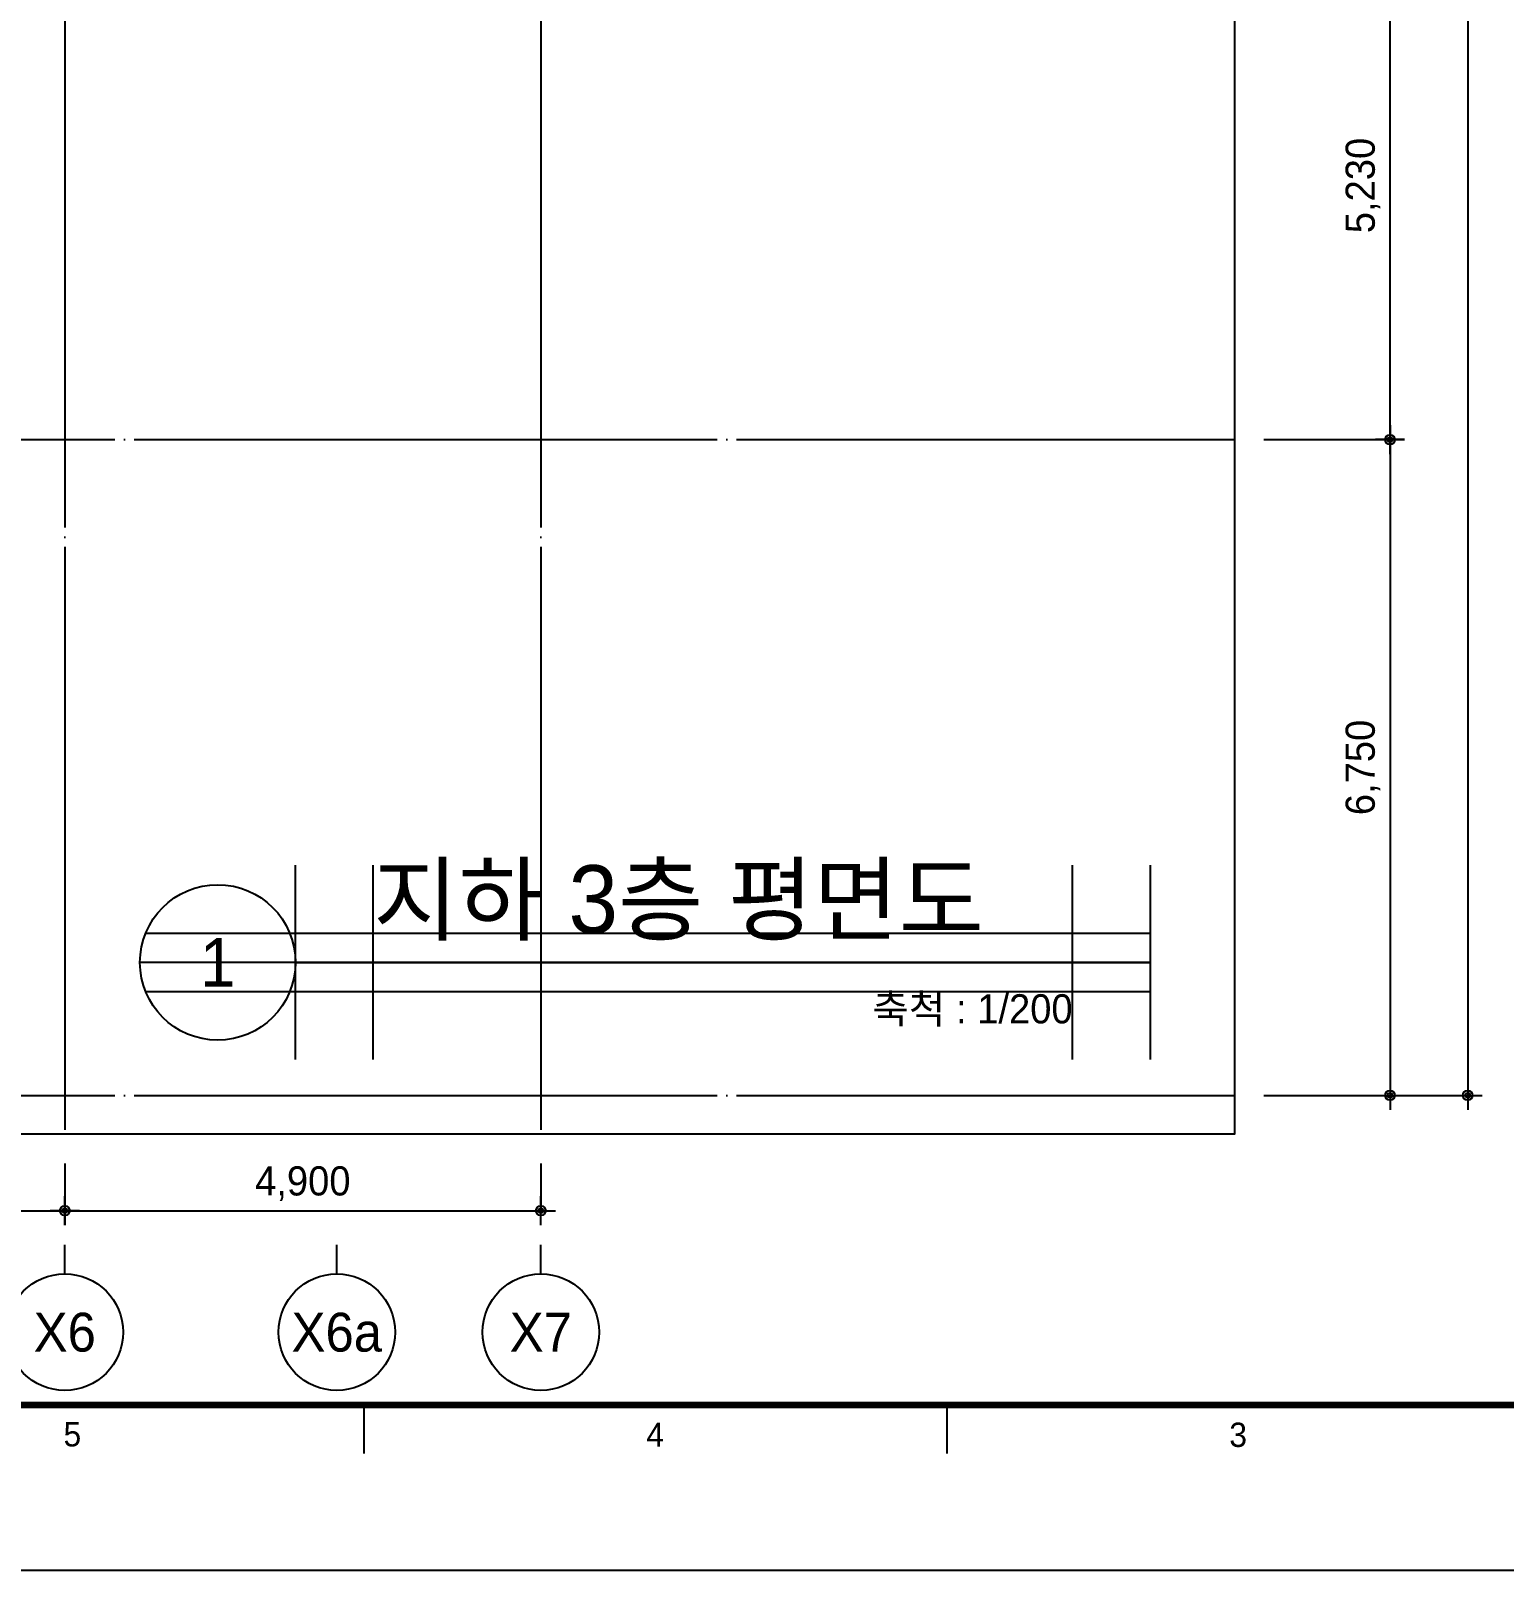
# Model space of a CAD drawing. Header units: millimetres. Extents: x 0 to 1390178, y 0 to 110113.
# Drawn here: x 224572 to 239739, y 0 to 15845 of the extents above; entities that cross this region are included whole.
import ezdxf
from ezdxf.enums import TextEntityAlignment as Align
from ezdxf.xclip import XClip

# ---------------------------------------------------------------- set-up
doc = ezdxf.new("R2010")
doc.units = ezdxf.units.MM
doc.header["$LTSCALE"] = 100
doc.header["$XCLIPFRAME"] = 0
doc.linetypes.add('X - 평면도$0$CEN', pattern=[62, 60, -1, 0, -1])
doc.layers.get('DEFPOINTS').update_dxf_attribs({"color": 145})
for name, color, linetype in [('AA-MKXM', 7, 'Continuous'), ('AA-XXXX-DIMS', 7, 'Continuous'), ('DIM', 7, 'Continuous'), ('X - SHEET$0$AA-BORD-FORM', 7, 'Continuous'), ('X - SHEET$0$AA-BORD-TEXT', 3, 'Continuous'), ('X - 평면도$0$AA-XXXX-CNTL', 1, 'X - 평면도$0$CEN')]:
    doc.layers.add(name, color=color, linetype=linetype)
doc.styles.add('HAUD01', font='Dotum.ttf')
doc.styles.get("Standard").update_dxf_attribs({"font": 'Dotum.ttf'})
doc.styles.add('X - SHEET$0$HAUD01', font='Dotum.ttf')
doc.dimstyles.new('HAUD-100', dxfattribs={"dimscale": 100, "dimtxt": 3, "dimasz": 1, "dimexe": 0, "dimexo": 3, "dimgap": 1, "dimtad": 1, "dimdec": 0, "dimdsep": 46, "dimlunit": 6, "dimtxsty": 'HAUD01', "dimblk": 'DIMDOT', "dimcen": 2.5, "dimdle": 1.5, "dimclrd": 7, "dimclre": 7, "dimclrt": 3, "dimadec": 0, "dimazin": 0, "dimtfac": 1, "dimtdec": 0, "dimtix": 1, "dimtmove": 2, "dimatfit": 3, "dimfxl": 1, "dimtvp": 1, "dimtolj": 1, "dimtzin": 0, "dimarcsym": 0})

# ---------------------------------------------------------------- blocks, each defined once
blk = doc.blocks.new('X - SHEET$0$HAUDsheetV')
at = {"layer": 'X - SHEET$0$AA-BORD-FORM', "color": 2}
for p, q in [((601, 17), (601, 12)), ((661, 17), (661, 12))]:
    blk.add_line(p, q, dxfattribs=at)
at = {"layer": 'X - SHEET$0$AA-BORD-FORM', "color": 1}
blk.add_lwpolyline([(1, 0), (841, 0), (841, 594), (1, 594)], close=True, dxfattribs=at)
at = {"layer": 'X - SHEET$0$AA-BORD-FORM', "color": 2, "const_width": 0.682}
blk.add_lwpolyline([(21, 17), (21, 577), (821, 577), (821, 17)], close=True, dxfattribs=at)
at = {"layer": 'X - SHEET$0$AA-BORD-TEXT', "color": 7, "style": 'X - SHEET$0$HAUD01'}
for s, p in [('5', (571, 13.99)), ('4', (631, 13.95)), ('3', (691, 13.94))]:
    blk.add_text(s, height=2.5, dxfattribs=at).set_placement(p, align=Align.MIDDLE_CENTER)
at = {"layer": 'X - SHEET$0$AA-BORD-TEXT', "color": 3, "style": 'X - SHEET$0$HAUD01'}
for tag, p in [('PJCode', (786, 567.94)), ('작성자', (786.11, 194.82)), ('검토자', (786.11, 181.82)), ('최종검토자', (786.11, 168.82)), ('승인자', (786.11, 155.82)), ('일자', (786.83, 144.02)), ('개정번호', (812, 65.92))]:
    blk.add_attdef(tag, text='', height=3, dxfattribs=at).set_placement(p, align=Align.MIDDLE_CENTER)
at = {"layer": 'X - SHEET$0$AA-BORD-TEXT', "color": 3, "lineweight": 30, "flags": 104}
blk.add_attdef('PJTitle', text='', height=4, dxfattribs=at).set_placement((787.25, 536.62), align=Align.MIDDLE_CENTER)
blk = doc.blocks.new('X - SHEET')
at = {"xscale": 100, "yscale": 100, "zscale": 100}
blk.add_blockref('X - SHEET$0$HAUDsheetV', (-100, 0), dxfattribs=at)
blk = doc.blocks.new('X - 평면도$0$A$C9949ff83')
at = {"layer": 'DEFPOINTS'}
for points in [[(0, 59400), (84000, 59400), (84000, 0), (0, 0)], [(2000, 1700), (75000, 1700), (75000, 57700), (2000, 57700)]]:
    blk.add_lwpolyline(points, close=True, dxfattribs=at)
blk = doc.blocks.new('X - 평면도', base_point=(-475.4, -286.7))
at = {"layer": 'DEFPOINTS'}
blk.add_lwpolyline([(279286.2, 68689.6), (340213.6, 68689.6), (340213.6, 19243.1), (279286.2, 19243.1)], close=True, dxfattribs=at)
at = {"layer": 'X - 평면도$0$AA-XXXX-CNTL'}
for p, q in [((328172, 68689.6), (328172, 19243.1)), ((333072, 68689.6), (333072, 19243.1)), ((279286.2, 26393.1), (340213.6, 26393.1)), ((279286.2, 19643.1), (340213.6, 19643.1))]:
    blk.add_line(p, q, dxfattribs=at)
blk.add_blockref('X - 평면도$0$A$C9949ff83', (271249.9, 14755.9))
blk = doc.blocks.new('DIMDOT')
at = {"layer": 'AA-XXXX-DIMS'}
for p, q in [((-1.5, 0), (1.5, 0)), ((0, -1.5), (0, 1.5))]:
    blk.add_line(p, q, dxfattribs=at)
for radius in [0.5, 0.25]:
    blk.add_circle((0, 0), radius, dxfattribs=at)
blk = doc.blocks.new('*D284')
at = {"color": 7, "lineweight": -2, "transparency": 16777216}
for p, q in [((-11317, -14259), (-11317, -14746)), ((-6467, -14259), (-6467, -14746)), ((-11217, -14746), (-6567, -14746))]:
    blk.add_line(p, q, dxfattribs=at)
at = {"layer": 'DEFPOINTS', "color": 0, "transparency": 16777216}
for p in [(-11317, -13959, 0), (-6467, -13959, 0), (-6467, -14746)]:
    blk.add_point(p, dxfattribs=at)
at = {"color": 7, "lineweight": -2, "transparency": 16777216, "xscale": 100, "yscale": 100, "zscale": 100, "rotation": 180}
blk.add_blockref('DIMDOT', (-11317, -14746), dxfattribs=at)
at = {"color": 7, "lineweight": -2, "transparency": 16777216, "xscale": 100, "yscale": 100, "zscale": 100}
blk.add_blockref('DIMDOT', (-6467, -14746), dxfattribs=at)
at = {"color": 3, "transparency": 16777216, "insert": (-8892, -14467), "char_height": 300, "attachment_point": 5, "style": 'HAUD01'}
blk.add_mtext('\\A1;4,850', dxfattribs=at)
blk = doc.blocks.new('*D285')
at = {"color": 7, "lineweight": -2, "transparency": 16777216}
for p, q in [((-6467, -14259), (-6467, -14746)), ((-1567, -14259), (-1567, -14746)), ((-6367, -14746), (-1667, -14746))]:
    blk.add_line(p, q, dxfattribs=at)
at = {"layer": 'DEFPOINTS', "color": 0, "transparency": 16777216}
for p in [(-6467, -13959, 0), (-1567, -13959, 0), (-1567, -14746)]:
    blk.add_point(p, dxfattribs=at)
at = {"color": 7, "lineweight": -2, "transparency": 16777216, "xscale": 100, "yscale": 100, "zscale": 100, "rotation": 180}
blk.add_blockref('DIMDOT', (-6467, -14746), dxfattribs=at)
at = {"color": 7, "lineweight": -2, "transparency": 16777216, "xscale": 100, "yscale": 100, "zscale": 100}
blk.add_blockref('DIMDOT', (-1567, -14746), dxfattribs=at)
at = {"color": 3, "transparency": 16777216, "insert": (-4017, -14467), "char_height": 300, "attachment_point": 5, "style": 'HAUD01'}
blk.add_mtext('\\A1;4,900', dxfattribs=at)
blk = doc.blocks.new('*D289')
at = {"color": 7, "lineweight": -2, "transparency": 16777216}
for p, q in [((5874, 33471), (7974, 33471)), ((7974, 33371), (7974, -13459)), ((5874, -13559), (7974, -13559))]:
    blk.add_line(p, q, dxfattribs=at)
at = {"layer": 'DEFPOINTS', "color": 0, "transparency": 16777216}
for p in [(5574, 33471, 0), (5574, -13559, 0), (7974, -13559)]:
    blk.add_point(p, dxfattribs=at)
at = {"color": 7, "lineweight": -2, "transparency": 16777216, "xscale": 100, "yscale": 100, "zscale": 100}
for p, rotation in [((7974, 33471), 90), ((7974, -13559), 270)]:
    blk.add_blockref('DIMDOT', p, dxfattribs=dict(at, rotation=rotation))
at = {"color": 3, "transparency": 16777216, "insert": (7695, 9956), "char_height": 300, "attachment_point": 5, "rotation": 90, "style": 'HAUD01'}
blk.add_mtext('\\A1;47,030', dxfattribs=at)
blk = doc.blocks.new('*D293')
at = {"color": 7, "lineweight": -2, "transparency": 16777216}
for p, q in [((5874, -1579), (7174, -1579)), ((7174, -6709), (7174, -1679)), ((5874, -6809), (7174, -6809))]:
    blk.add_line(p, q, dxfattribs=at)
at = {"layer": 'DEFPOINTS', "color": 0, "transparency": 16777216}
for p in [(5574, -1579, 0), (7174, -1579), (5574, -6809, 0)]:
    blk.add_point(p, dxfattribs=at)
at = {"color": 7, "lineweight": -2, "transparency": 16777216, "xscale": 100, "yscale": 100, "zscale": 100}
for p, rotation in [((7174, -1579), 90), ((7174, -6809), 270)]:
    blk.add_blockref('DIMDOT', p, dxfattribs=dict(at, rotation=rotation))
at = {"color": 3, "transparency": 16777216, "insert": (6895, -4194), "char_height": 300, "attachment_point": 5, "rotation": 90, "style": 'HAUD01'}
blk.add_mtext('\\A1;5,230', dxfattribs=at)
blk = doc.blocks.new('*D296')
at = {"color": 7, "lineweight": -2, "transparency": 16777216}
for p, q in [((5874, -6809), (7174, -6809)), ((7174, -6909), (7174, -13459)), ((5874, -13559), (7174, -13559))]:
    blk.add_line(p, q, dxfattribs=at)
at = {"layer": 'DEFPOINTS', "color": 0, "transparency": 16777216}
for p in [(5574, -6809, 0), (5574, -13559), (7174, -13559)]:
    blk.add_point(p, dxfattribs=at)
at = {"color": 7, "lineweight": -2, "transparency": 16777216, "xscale": 100, "yscale": 100, "zscale": 100}
for p, rotation in [((7174, -6809), 90), ((7174, -13559), 270)]:
    blk.add_blockref('DIMDOT', p, dxfattribs=dict(at, rotation=rotation))
at = {"color": 3, "transparency": 16777216, "insert": (6895, -10184), "char_height": 300, "attachment_point": 5, "rotation": 90, "style": 'HAUD01'}
blk.add_mtext('\\A1;6,750', dxfattribs=at)
blk = doc.blocks.new('저층부 치수')
at = {"layer": 'DIM'}
for p, q in [((-6467.2, -15396.1, 0), (-6467.2, -15096.1, 0)), ((-3667.2, -15396.1), (-3667.2, -15096.1)), ((-1567.2, -15396.1, 0), (-1567.2, -15096.1, 0))]:
    blk.add_line(p, q, dxfattribs=at)
for centre in [(-6467.2, -15996.1, 0), (-3667.2, -15996.1), (-1567.2, -15996.1, 0)]:
    blk.add_circle(centre, 600, dxfattribs=at)
at = {"layer": 'DIM', "style": 'HAUD01'}
for s, p in [('X6', (-6467.2, -15996.1, 0)), ('X6a', (-3667.2, -15996.1)), ('X7', (-1567.2, -15996.1, 0))]:
    blk.add_text(s, height=400, dxfattribs=at).set_placement(p, align=Align.MIDDLE)
for base, p1, p2, angle, picture, middle in [((7974.4, -13559.1, 0), (5574.4, 33470.9), (5574.4, -13559.1), 90, '*D289', (7695.3, 9955.9, 0)), ((7174.4, -1579.1, 0), (5574.4, -6809.1), (5574.4, -1579.1), 270, '*D293', (6895.3, -4194.1, 0)), ((-6467.2, -14746.1, 0), (-11317.2, -13959.1), (-6467.2, -13959.1), 180, '*D284', (-8892.2, -14467, 0)), ((-1567.2, -14746.1, 0), (-6467.2, -13959.1), (-1567.2, -13959.1), 180, '*D285', (-4017.2, -14467, 0))]:
    dim = blk.add_linear_dim(base=base, p1=p1, p2=p2, angle=angle, dimstyle='HAUD-100')
    dim.commit()
    dim.dimension.update_dxf_attribs({"geometry": picture, "text_midpoint": middle})
dim = blk.add_aligned_dim(p1=(5574.4, -6809.1, 0), p2=(5574.4, -13559.1), distance=1600, dimstyle='HAUD-100')
dim.commit()
dim.dimension.update_dxf_attribs({"geometry": '*D296', "text_midpoint": (6895.3, -10184.1)})

msp = doc.modelspace()

# ---------------------------------------------------------------- block references
ref = msp.add_blockref('X - 평면도', (-103725.3, -15042.6))
XClip(ref).set_block_clipping_path([(271249.9173510048, 14755.918494578), (355249.9173510048, 74155.918494578)])

# ---------------------------------------------------------------- next in the draw order: linework, layer by layer
at = {"layer": 'AA-MKXM', "color": 3}
msp.add_line((227296.1, 6255.9), (236096.1, 6255.9), dxfattribs=at)
msp.add_circle((226496.1, 6255.9), 800, dxfattribs=at)
at = {"layer": 'DEFPOINTS'}
for p, q in [((227296.1, 5255.9), (227296.1, 7255.9)), ((228096.1, 5255.9), (228096.1, 7255.9)), ((235296.1, 5255.9), (235296.1, 7255.9)), ((236096.1, 5255.9), (236096.1, 7255.9)), ((225754.5, 6555.9), (236096.1, 6555.9)), ((236096.1, 6255.9), (225696.1, 6255.9)), ((225754.5, 5955.9), (236096.1, 5955.9))]:
    msp.add_line(p, q, dxfattribs=at)

# ---------------------------------------------------------------- next in the draw order: block references
for name, p in [('X - SHEET', (168000, 0)), ('저층부 치수', (231389.3, 18446.3))]:
    msp.add_blockref(name, p)

# ---------------------------------------------------------------- next in the draw order: texts
at = {"layer": 'AA-MKXM', "style": 'HAUD01'}
msp.add_text('지하 3층 평면도', height=700, dxfattribs=at).set_placement((228096.1, 6555.9))
msp.add_text('1', height=500, dxfattribs=at).set_placement((226496.1, 6255.9), align=Align.MIDDLE_CENTER)
at = {"layer": 'AA-MKXM', "insert": (235296.1, 5595.9), "char_height": 300, "attachment_point": 9, "style": 'HAUD01'}
msp.add_mtext('축척 : 1/200', dxfattribs=at)

doc.saveas('drawing.dxf')
